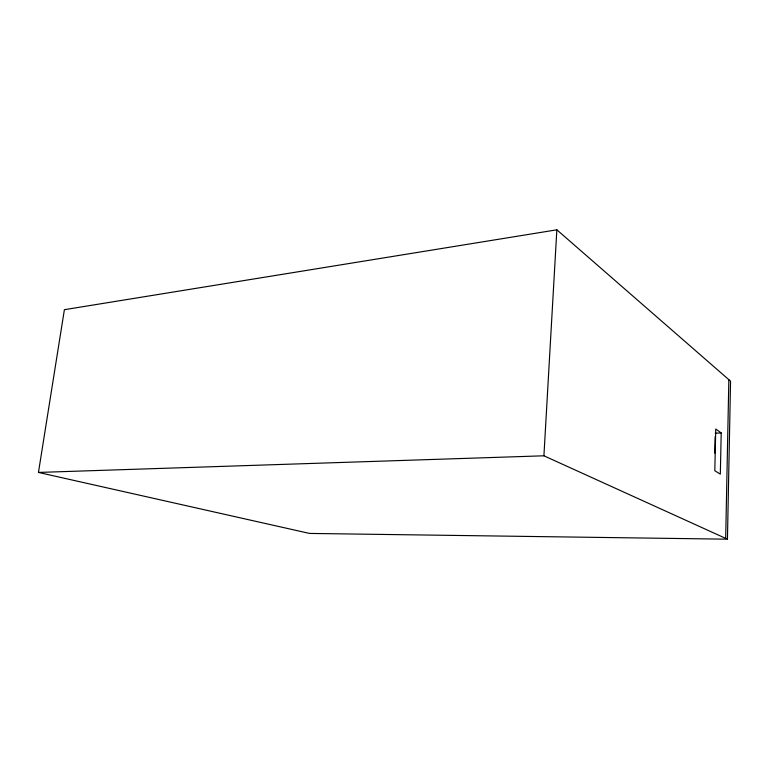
<?xml version="1.0" encoding="UTF-8"?>
<svg xmlns="http://www.w3.org/2000/svg" width="769" height="769" viewBox="0 0 769 769"><rect width="100%" height="100%" fill="white"/><g stroke="black" fill="none" stroke-linecap="round" stroke-linejoin="round"><path stroke-width="1.15" d="M727.445 539.184L730.55 381.164L556.852 229.816L64.394 309.686L38.45 472.435L309.523 533.426L727.445 539.184L543.914 455.796L38.45 472.435M721.207 432.937L720.322 474.127L714.814 470.753L715.747 429.025L721.207 432.937L715.228 433.187M725.676 538.377L728.849 379.684M714.776 453.133L715.151 436.715M543.914 455.796L556.852 229.816"/></g></svg>
